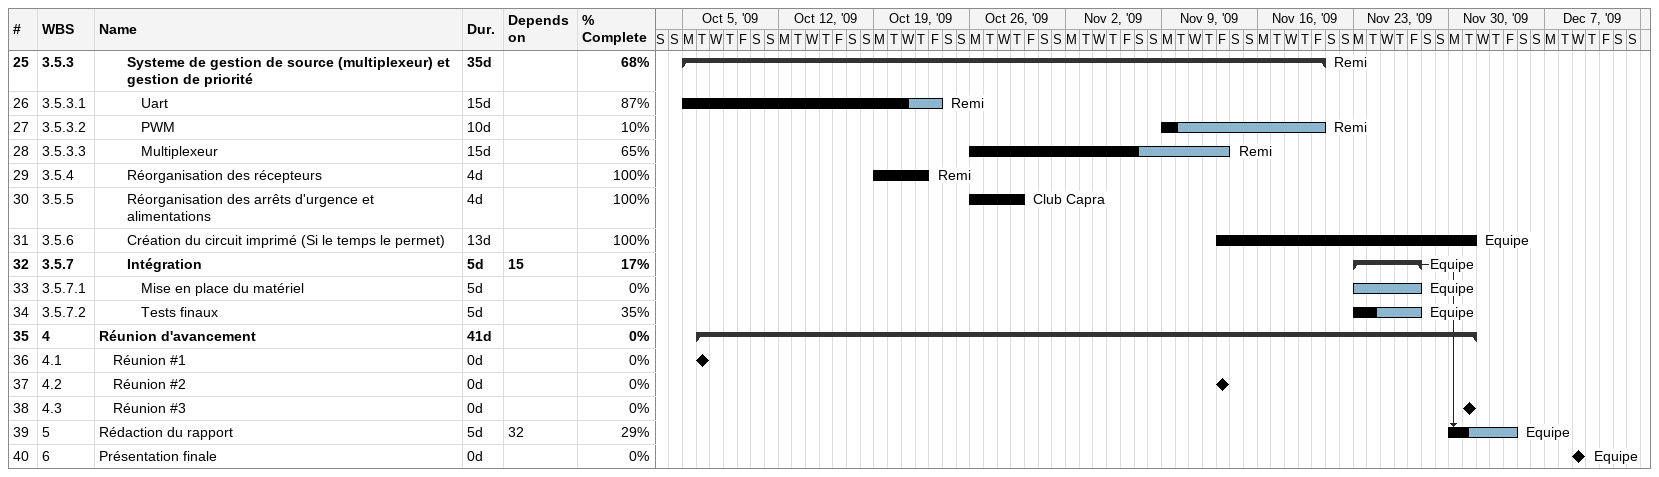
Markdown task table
| ID | WBS | Task | Duration | Start | Finish | Predecessors | Resources | % complete |
|---|---|---|---|---|---|---|---|---|
| 25 | 3.5.3 | **Systeme de gestion de source (multiplexeur) et gestion de priorité** | 35d | 2009-10-05 | 2009-11-20 |  | Remi | 68 |
| 26 | 3.5.3.1 | Uart | 15d | 2009-10-05 | 2009-10-23 |  | Remi | 87 |
| 27 | 3.5.3.2 | PWM | 10d | 2009-11-09 | 2009-11-20 |  | Remi | 10 |
| 28 | 3.5.3.3 | Multiplexeur | 15d | 2009-10-26 | 2009-11-13 |  | Remi | 65 |
| 29 | 3.5.4 | Réorganisation des récepteurs | 4d | 2009-10-19 | 2009-10-22 |  | Remi | 100 |
| 30 | 3.5.5 | Réorganisation des arrêts d'urgence et alimentations | 4d | 2009-10-26 | 2009-10-29 |  | Club Capra | 100 |
| 31 | 3.5.6 | Création du circuit imprimé (Si le temps le permet) | 13d | 2009-11-13 | 2009-12-01 |  | Equipe | 100 |
| 32 | 3.5.7 | **Intégration** | 5d | 2009-11-23 | 2009-11-27 | 15 | Equipe | 17 |
| 33 | 3.5.7.1 | Mise en place du matériel | 5d | 2009-11-23 | 2009-11-27 |  | Equipe | 0 |
| 34 | 3.5.7.2 | Tests finaux | 5d | 2009-11-23 | 2009-11-27 |  | Equipe | 35 |
| 35 | 4 | **Réunion d'avancement** | 41d | 2009-10-06 | 2009-12-01 |  |  | 0 |
| 36 | 4.1 | Réunion #1 | 0d | 2009-10-06 | 2009-10-06 |  |  | 0 |
| 37 | 4.2 | Réunion #2 | 0d | 2009-11-13 | 2009-11-13 |  |  | 0 |
| 38 | 4.3 | Réunion #3 | 0d | 2009-12-01 | 2009-12-01 |  |  | 0 |
| 39 | 5 | Rédaction du rapport | 5d | 2009-11-30 | 2009-12-04 | 32 | Equipe | 29 |
| 40 | 6 | Présentation finale | 0d | 2009-12-09 | 2009-12-09 |  | Equipe | 0 |
